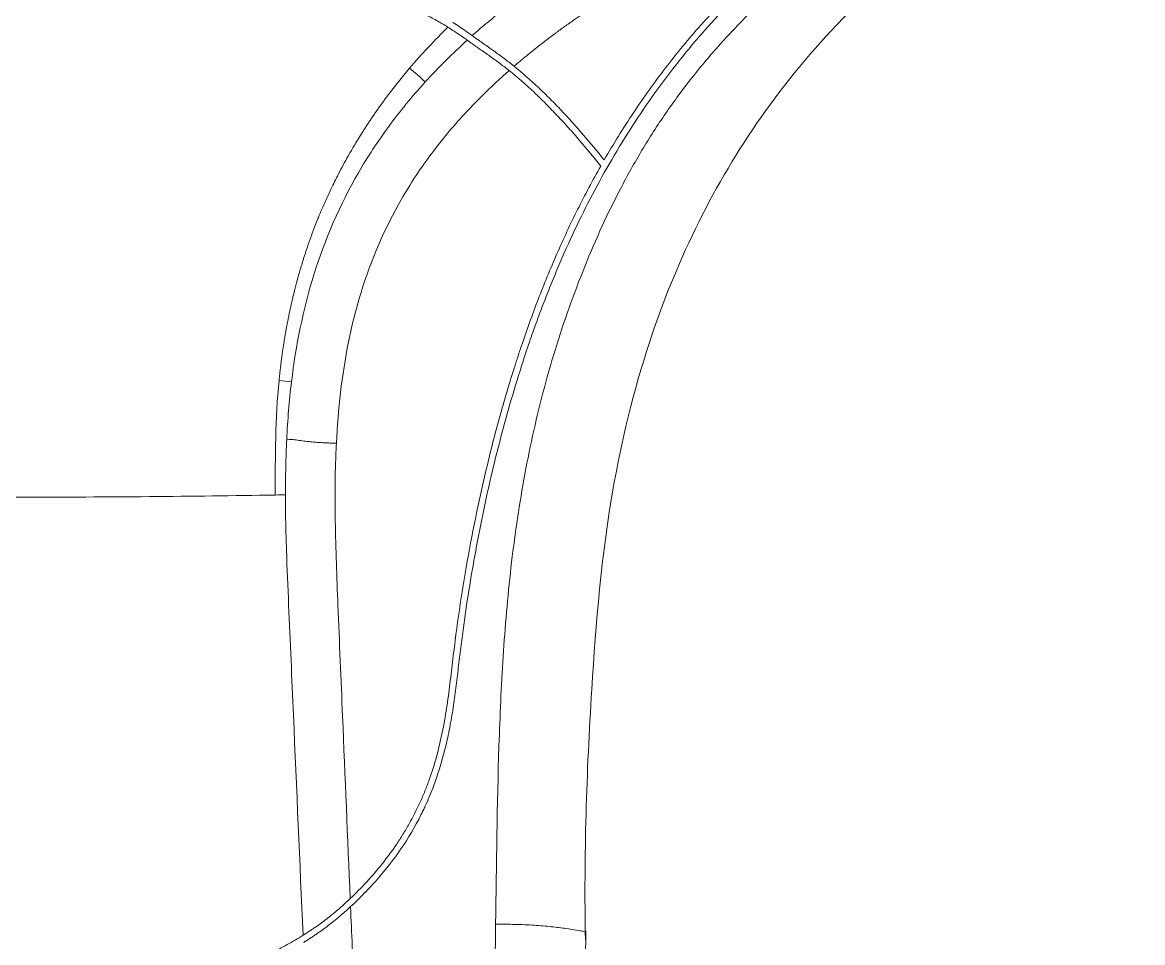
# Model space of a CAD drawing. Header units: millimetres. Extents: x -6909 to -4533, y -2578 to 782.
# Drawn here: x -5871.71 to -5837.13, y -706.42 to -678.02 of the extents above; entities that cross this region are included whole.
import ezdxf

# ---------------------------------------------------------------- set-up
doc = ezdxf.new("R2010")
doc.units = ezdxf.units.MM

msp = doc.modelspace()

# ---------------------------------------------------------------- linework, layer by layer
at = {"linetype": 'Continuous', "lineweight": 13}
for points, knots in [([(-5857.106, -705.856), (-5857.08, -704.018), (-5857.062, -702.181), (-5856.972, -699.428), (-5856.932, -698.51), (-5856.813, -696.678), (-5856.736, -695.763), (-5856.58, -694.397), (-5856.521, -693.942), (-5856.389, -693.035), (-5856.168, -691.678), (-5855.875, -690.336), (-5855.529, -689.01), (-5855.404, -688.57), (-5855.136, -687.698), (-5854.992, -687.264), (-5854.687, -686.405), (-5854.525, -685.979), (-5854.183, -685.135), (-5853.824, -684.299), (-5853.424, -683.483), (-5853.001, -682.679), (-5852.778, -682.283), (-5852.309, -681.506), (-5852.062, -681.125), (-5851.674, -680.566), (-5851.542, -680.382), (-5851.271, -680.018), (-5850.855, -679.479), (-5850.414, -678.96), (-5849.806, -678.286), (-5849.492, -677.958), (-5848.523, -677), (-5847.842, -676.397), (-5846.777, -675.543), (-5846.234, -675.128), (-5845.679, -674.731), (-5845.305, -674.471), (-5845.117, -674.343), (-5844.172, -673.711), (-5843.201, -673.117), (-5842.205, -672.556), (-5841.805, -672.334), (-5841.603, -672.225), (-5841.199, -672.007), (-5840.997, -671.9), (-5840.593, -671.688), (-5840.393, -671.585), (-5839.799, -671.28), (-5839.411, -671.086), (-5838.628, -670.697), (-5838.231, -670.503), (-5837.838, -670.309)], [0, 0, 0, 0, 0.125, 0.125, 0.1875, 0.1875, 0.25, 0.25, 0.28125, 0.28125, 0.3125, 0.375, 0.375, 0.40625, 0.40625, 0.4375, 0.4375, 0.46875, 0.46875, 0.5, 0.53125, 0.53125, 0.5625, 0.5625, 0.59375, 0.59375, 0.609375, 0.609375, 0.625, 0.65625, 0.65625, 0.6875, 0.6875, 0.75, 0.75, 0.78125, 0.796875, 0.796875, 0.8125, 0.8125, 0.875, 0.890625, 0.890625, 0.90625, 0.90625, 0.921875, 0.921875, 0.9375, 0.9375, 0.96875, 0.96875, 1, 1, 1, 1]), ([(-5844.185, -672.689), (-5844.253, -672.717), (-5844.388, -672.771), (-5844.588, -672.853), (-5844.786, -672.934), (-5844.98, -673.015), (-5845.171, -673.094), (-5845.36, -673.172), (-5845.545, -673.249), (-5845.727, -673.325), (-5845.907, -673.4), (-5846.083, -673.474), (-5846.256, -673.547), (-5846.425, -673.619), (-5846.592, -673.69), (-5846.754, -673.76), (-5846.914, -673.828), (-5847.069, -673.895), (-5847.222, -673.961), (-5847.37, -674.026), (-5847.515, -674.09), (-5847.657, -674.152), (-5847.796, -674.214), (-5847.931, -674.274), (-5848.063, -674.333), (-5848.192, -674.391), (-5848.318, -674.448), (-5848.441, -674.504), (-5848.561, -674.559), (-5848.678, -674.612), (-5848.792, -674.665), (-5848.903, -674.717), (-5849.011, -674.767), (-5849.117, -674.817), (-5849.219, -674.865), (-5849.319, -674.912), (-5849.415, -674.958), (-5849.509, -675.003), (-5849.6, -675.046), (-5849.688, -675.089), (-5849.773, -675.13), (-5849.855, -675.17), (-5849.934, -675.209), (-5850.01, -675.246), (-5850.083, -675.282), (-5850.154, -675.317), (-5850.221, -675.35), (-5850.286, -675.383), (-5850.348, -675.414), (-5850.406, -675.443), (-5850.462, -675.471), (-5850.515, -675.498), (-5850.566, -675.523), (-5850.613, -675.548), (-5850.793, -675.639), (-5851.105, -675.8), (-5851.548, -676.036), (-5851.988, -676.276), (-5852.425, -676.522), (-5852.859, -676.774), (-5853.289, -677.032), (-5853.581, -677.214), (-5853.74, -677.314), (-5853.767, -677.331), (-5853.795, -677.35), (-5853.826, -677.369), (-5853.859, -677.39), (-5853.893, -677.412), (-5853.93, -677.436), (-5853.968, -677.461), (-5854.008, -677.487), (-5854.05, -677.514), (-5854.094, -677.543), (-5854.14, -677.574), (-5854.188, -677.605), (-5854.238, -677.638), (-5854.29, -677.673), (-5854.343, -677.709), (-5854.399, -677.746), (-5854.456, -677.785), (-5854.515, -677.825), (-5854.576, -677.867), (-5854.638, -677.911), (-5854.703, -677.955), (-5854.769, -678.002), (-5854.837, -678.05), (-5854.906, -678.099), (-5854.978, -678.15), (-5855.051, -678.203), (-5855.126, -678.258), (-5855.202, -678.314), (-5855.28, -678.371), (-5855.36, -678.431), (-5855.442, -678.492), (-5855.525, -678.555), (-5855.609, -678.62), (-5855.695, -678.687), (-5855.783, -678.755), (-5855.872, -678.826), (-5855.963, -678.898), (-5856.055, -678.972), (-5856.148, -679.049), (-5856.243, -679.127), (-5856.339, -679.208), (-5856.437, -679.29), (-5856.502, -679.346), (-5856.535, -679.375)], [0, 0, 0, 0, 0.015596, 0.030966, 0.046111, 0.06103, 0.075724, 0.090193, 0.104437, 0.118455, 0.132246, 0.145802, 0.159117, 0.172185, 0.185, 0.19756, 0.209858, 0.221893, 0.233661, 0.245162, 0.256403, 0.267389, 0.278128, 0.288625, 0.298884, 0.30891, 0.318707, 0.328278, 0.337627, 0.346756, 0.355667, 0.364359, 0.372832, 0.381085, 0.389117, 0.396927, 0.404515, 0.411879, 0.41902, 0.425937, 0.43263, 0.439098, 0.445341, 0.451358, 0.457151, 0.462718, 0.468059, 0.473175, 0.478066, 0.482731, 0.48717, 0.491385, 0.495374, 0.499137, 0.502676, 0.538254, 0.573817, 0.60937, 0.644918, 0.680469, 0.716028, 0.751596, 0.753674, 0.755918, 0.758327, 0.760903, 0.763645, 0.766552, 0.769626, 0.772865, 0.776271, 0.779842, 0.783579, 0.787482, 0.791551, 0.795786, 0.800187, 0.804754, 0.809486, 0.814385, 0.819449, 0.824679, 0.830075, 0.835637, 0.841365, 0.847258, 0.853318, 0.859543, 0.865934, 0.872491, 0.879214, 0.886103, 0.893157, 0.900378, 0.907764, 0.915317, 0.923036, 0.93092, 0.938972, 0.947189, 0.955574, 0.964125, 0.972842, 0.981727, 0.99078, 1, 1, 1, 1]), ([(-5859.278, -679.858), (-5859.071, -679.631), (-5858.86, -679.41), (-5858.429, -678.982), (-5858.208, -678.773), (-5857.984, -678.569)], [0, 0, 0, 0, 0.5, 0.5, 1, 1, 1, 1]), ([(-5863.792, -689.074), (-5863.789, -689.049), (-5863.784, -688.998), (-5863.776, -688.923), (-5863.768, -688.847), (-5863.759, -688.772), (-5863.75, -688.696), (-5863.741, -688.621), (-5863.732, -688.546), (-5863.722, -688.47), (-5863.712, -688.395), (-5863.702, -688.32), (-5863.692, -688.245), (-5863.681, -688.17), (-5863.67, -688.094), (-5863.658, -688.019), (-5863.647, -687.944), (-5863.635, -687.869), (-5863.623, -687.794), (-5863.61, -687.72), (-5863.598, -687.645), (-5863.585, -687.57), (-5863.571, -687.495), (-5863.558, -687.421), (-5863.544, -687.346), (-5863.53, -687.272), (-5863.515, -687.197), (-5863.5, -687.123), (-5863.485, -687.048), (-5863.47, -686.974), (-5863.454, -686.9), (-5863.438, -686.826), (-5863.421, -686.752), (-5863.405, -686.678), (-5863.388, -686.604), (-5863.37, -686.53), (-5863.35, -686.444), (-5863.325, -686.346), (-5863.298, -686.235), (-5863.269, -686.125), (-5863.24, -686.015), (-5863.21, -685.905), (-5863.179, -685.795), (-5863.148, -685.686), (-5863.116, -685.577), (-5863.083, -685.468), (-5863.049, -685.359), (-5863.015, -685.25), (-5862.98, -685.142), (-5862.944, -685.034), (-5862.908, -684.926), (-5862.871, -684.819), (-5862.833, -684.712), (-5862.794, -684.604), (-5862.755, -684.498), (-5862.715, -684.391), (-5862.674, -684.285), (-5862.633, -684.179), (-5862.597, -684.089), (-5862.552, -683.979), (-5862.484, -683.817), (-5862.369, -683.552), (-5862.202, -683.188), (-5861.976, -682.728), (-5861.681, -682.176), (-5861.428, -681.747), (-5861.251, -681.463), (-5861.18, -681.351), (-5861.108, -681.239), (-5861.035, -681.128), (-5860.962, -681.018), (-5860.887, -680.908), (-5860.812, -680.798), (-5860.736, -680.69), (-5860.659, -680.581), (-5860.581, -680.474), (-5860.503, -680.367), (-5860.424, -680.26), (-5860.343, -680.154), (-5860.262, -680.049), (-5860.181, -679.945), (-5860.098, -679.841), (-5860.015, -679.737), (-5859.931, -679.635), (-5859.846, -679.533), (-5859.788, -679.465), (-5859.76, -679.431)], [0, 0, 0, 0, 0.007151, 0.014302, 0.021453, 0.028604, 0.035756, 0.042907, 0.050058, 0.057209, 0.06436, 0.071511, 0.078661, 0.085811, 0.092961, 0.100111, 0.10726, 0.114409, 0.121557, 0.128705, 0.135852, 0.142999, 0.150145, 0.157291, 0.164436, 0.171581, 0.178725, 0.185868, 0.193011, 0.200153, 0.207295, 0.214436, 0.221577, 0.228716, 0.235856, 0.242995, 0.250133, 0.260862, 0.271589, 0.282315, 0.293038, 0.303761, 0.314482, 0.325202, 0.33592, 0.346639, 0.357356, 0.368072, 0.378788, 0.389503, 0.400218, 0.410932, 0.421645, 0.432357, 0.443069, 0.453781, 0.464491, 0.475201, 0.485911, 0.491944, 0.508542, 0.535706, 0.573436, 0.62173, 0.680582, 0.749985, 0.762485, 0.774985, 0.787485, 0.799984, 0.812484, 0.824984, 0.837484, 0.849984, 0.862484, 0.874985, 0.887485, 0.899985, 0.912486, 0.924987, 0.937488, 0.94999, 0.962492, 0.974994, 0.987497, 1, 1, 1, 1]), ([(-5856.688, -679.508), (-5856.798, -679.604), (-5857.306, -680.06), (-5858.172, -680.925), (-5859.167, -682.136), (-5860.324, -683.898), (-5861.368, -686.325), (-5861.872, -688.915), (-5861.996, -690.487), (-5862.023, -691.011)], [0, 0, 0, 0, 0.032907, 0.153794, 0.27468, 0.395567, 0.63734, 0.879113, 1, 1, 1, 1]), ([(-5863.408, -689.115), (-5863.272, -687.997), (-5862.827, -685.758), (-5861.686, -683.129), (-5860.43, -681.212), (-5859.685, -680.306), (-5859.29, -679.872), (-5859.278, -679.858)], [0, 0, 0, 0, 0.327643, 0.661074, 0.82779, 0.994505, 1, 1, 1, 1]), ([(-5863.555, -690.887), (-5863.529, -690.888), (-5863.475, -690.891), (-5863.395, -690.896), (-5863.31, -690.904), (-5863.221, -690.915), (-5863.126, -690.928), (-5863.028, -690.941), (-5862.923, -690.955), (-5862.802, -690.968), (-5862.658, -690.981), (-5862.493, -690.992), (-5862.333, -691), (-5862.204, -691.005), (-5862.106, -691.009), (-5862.05, -691.011), (-5862.023, -691.011)], [0, 0, 0, 0, 0.07749, 0.159939, 0.241704, 0.330305, 0.41389, 0.492523, 0.563207, 0.635195, 0.718331, 0.802037, 0.877413, 0.932041, 0.96593, 1, 1, 1, 1]), ([(-5862.023, -691.011), (-5862.036, -691.274), (-5862.055, -691.802), (-5862.065, -692.578), (-5862.054, -694.008), (-5861.985, -695.714), (-5861.903, -697.723), (-5861.778, -700.739), (-5861.674, -703.187), (-5861.594, -705.064)], [0, 0, 0, 0, 0.0583, 0.116599, 0.174899, 0.358982, 0.480173, 0.601365, 1, 1, 1, 1]), ([(-5863.051, -706.198), (-5863.149, -703.933), (-5863.248, -701.668), (-5863.372, -698.836), (-5863.396, -698.269), (-5863.446, -697.137), (-5863.471, -696.572), (-5863.52, -695.438), (-5863.557, -694.586), (-5863.58, -693.739), (-5863.591, -693.176), (-5863.594, -692.895), (-5863.594, -692.605)], [0, 0, 0, 0, 0.5, 0.5, 0.625, 0.625, 0.75, 0.75, 0.875, 0.9375, 0.9375, 1, 1, 1, 1]), ([(-5861.584, -705.316), (-5861.549, -706.128), (-5861.514, -706.94), (-5861.444, -708.565), (-5861.339, -711.002), (-5861.163, -715.064), (-5861.022, -718.313), (-5860.881, -721.562), (-5860.527, -729.685), (-5860.173, -737.809), (-5859.322, -757.304), (-5858.753, -770.302), (-5858.187, -783.299)], [0, 0, 0, 0, 0.03125, 0.03125, 0.0625, 0.125, 0.1875, 0.1875, 0.25, 0.5, 0.5, 1, 1, 1, 1]), ([(-5858.187, -783.299), (-5858.091, -776.855), (-5857.999, -770.412), (-5857.863, -760.746), (-5857.818, -757.524), (-5857.729, -751.08), (-5857.685, -747.859), (-5857.598, -741.417), (-5857.554, -738.196), (-5857.466, -731.752), (-5857.422, -728.528), (-5857.334, -722.084), (-5857.289, -718.864), (-5857.239, -715.247), (-5857.233, -714.845), (-5857.222, -714.042), (-5857.211, -713.238), (-5857.199, -712.429), (-5857.191, -711.819), (-5857.188, -711.615), (-5857.182, -711.206), (-5857.173, -710.591), (-5857.161, -709.766), (-5857.153, -709.147), (-5857.147, -708.735), (-5857.144, -708.529), (-5857.129, -707.5), (-5857.118, -706.679), (-5857.106, -705.856)], [0, 0, 0, 0, 0.25, 0.25, 0.375, 0.375, 0.5, 0.5, 0.625, 0.625, 0.75, 0.75, 0.875, 0.875, 0.890625, 0.890625, 0.90625, 0.921875, 0.921875, 0.929688, 0.929688, 0.9375, 0.953125, 0.960938, 0.960938, 0.96875, 0.96875, 1, 1, 1, 1]), ([(-5857.106, -705.856), (-5856.905, -705.857), (-5856.703, -705.858), (-5856.305, -705.868), (-5856.109, -705.876), (-5855.733, -705.9), (-5855.374, -705.932), (-5854.923, -705.991), (-5854.589, -706.045), (-5854.387, -706.08), (-5854.31, -706.085), (-5854.316, -706.072), (-5854.32, -706.065)], [0, 0, 0, 0, 0.125, 0.125, 0.25, 0.25, 0.375, 0.5, 0.625, 0.75, 0.875, 1, 1, 1, 1])]:
    msp.add_open_spline(points, degree=3, knots=knots, dxfattribs=at)
at = {"linetype": 'Continuous', "lineweight": 18}
for points, knots in [([(-5837.134, -671.302), (-5839.134, -672.298), (-5842.445, -674.353), (-5846.435, -677.749), (-5849.085, -681.027), (-5851.017, -684.342), (-5852.543, -688.146), (-5853.704, -692.911), (-5854.229, -699.106), (-5854.383, -703.745), (-5854.334, -706.334)], [0, 0, 0, 0, 0.157088, 0.280309, 0.376596, 0.467966, 0.558882, 0.670614, 0.817543, 1, 1, 1, 1]), ([(-5861.584, -705.315), (-5861.439, -705.181), (-5861.297, -705.044), (-5861.021, -704.763), (-5860.886, -704.618), (-5860.495, -704.173), (-5860.252, -703.861), (-5859.802, -703.2), (-5859.596, -702.852), (-5859.388, -702.439), (-5859.365, -702.392), (-5859.321, -702.3), (-5859.255, -702.16), (-5859.11, -701.831), (-5859.001, -701.545), (-5858.8, -700.965), (-5858.691, -700.57), (-5858.557, -699.968), (-5858.517, -699.765), (-5858.463, -699.459), (-5858.446, -699.357), (-5858.414, -699.152), (-5858.399, -699.05), (-5858.356, -698.741), (-5858.329, -698.535), (-5858.292, -698.226), (-5858.279, -698.123), (-5858.255, -697.916), (-5858.243, -697.813), (-5858.219, -697.607), (-5858.206, -697.503), (-5858.18, -697.297), (-5858.167, -697.194), (-5858.127, -696.886), (-5858.099, -696.68), (-5858.012, -696.064), (-5857.949, -695.655), (-5857.814, -694.838), (-5857.742, -694.431), (-5857.587, -693.619), (-5857.505, -693.214), (-5857.331, -692.407), (-5857.239, -692.005), (-5857.044, -691.203), (-5856.941, -690.804), (-5856.724, -690.007), (-5856.61, -689.611), (-5856.37, -688.82), (-5856.244, -688.426), (-5856.045, -687.838), (-5855.977, -687.642), (-5855.837, -687.252), (-5855.766, -687.057), (-5855.619, -686.668), (-5855.544, -686.474), (-5855.39, -686.089), (-5855.312, -685.897), (-5855.072, -685.324), (-5854.905, -684.947), (-5854.384, -683.828), (-5854.008, -683.1), (-5853.192, -681.683), (-5852.753, -680.993), (-5852.042, -679.989), (-5851.797, -679.66), (-5851.415, -679.174), (-5851.285, -679.013), (-5851.088, -678.773), (-5851.021, -678.694), (-5850.887, -678.536), (-5850.82, -678.458), (-5850.48, -678.067), (-5850.201, -677.762), (-5849.628, -677.167), (-5849.335, -676.877), (-5848.733, -676.31), (-5848.425, -676.034), (-5848.032, -675.697), (-5847.953, -675.63), (-5847.794, -675.496), (-5847.714, -675.43), (-5847.474, -675.233), (-5847.312, -675.103), (-5846.823, -674.72), (-5846.492, -674.472), (-5845.82, -673.988), (-5845.48, -673.753), (-5844.445, -673.067), (-5843.737, -672.633), (-5843.017, -672.218)], [0, 0, 0, 0, 0.015625, 0.015625, 0.03125, 0.03125, 0.0625, 0.0625, 0.09375, 0.09375, 0.097656, 0.097656, 0.101563, 0.109375, 0.125, 0.125, 0.15625, 0.15625, 0.171875, 0.171875, 0.179688, 0.179688, 0.1875, 0.1875, 0.203125, 0.203125, 0.210938, 0.210938, 0.21875, 0.21875, 0.226563, 0.226563, 0.234375, 0.234375, 0.25, 0.25, 0.28125, 0.28125, 0.3125, 0.3125, 0.34375, 0.34375, 0.375, 0.375, 0.40625, 0.40625, 0.4375, 0.4375, 0.46875, 0.46875, 0.484375, 0.484375, 0.5, 0.5, 0.515625, 0.515625, 0.53125, 0.53125, 0.5625, 0.5625, 0.625, 0.625, 0.6875, 0.6875, 0.71875, 0.71875, 0.734375, 0.734375, 0.742187, 0.742187, 0.75, 0.75, 0.78125, 0.78125, 0.8125, 0.8125, 0.84375, 0.84375, 0.851563, 0.851563, 0.859375, 0.859375, 0.875, 0.875, 0.90625, 0.90625, 0.9375, 0.9375, 1, 1, 1, 1]), ([(-5853.753, -682.266), (-5853.468, -681.771), (-5853.167, -681.286), (-5852.537, -680.338), (-5852.206, -679.875), (-5851.685, -679.198), (-5851.508, -678.975), (-5851.144, -678.534), (-5850.959, -678.318), (-5850.392, -677.678), (-5850.001, -677.266), (-5849.191, -676.466), (-5848.772, -676.08), (-5848.233, -675.613), (-5848.124, -675.52), (-5847.905, -675.336), (-5847.795, -675.245), (-5847.463, -674.975), (-5847.239, -674.798), (-5846.559, -674.278), (-5846.096, -673.944), (-5845.153, -673.3), (-5844.673, -672.99), (-5844.185, -672.689)], [0, 0, 0, 0, 0.125, 0.125, 0.25, 0.25, 0.3125, 0.3125, 0.375, 0.375, 0.5, 0.5, 0.625, 0.625, 0.65625, 0.65625, 0.6875, 0.6875, 0.75, 0.75, 0.875, 0.875, 1, 1, 1, 1]), ([(-5884.851, -678.169), (-5884.618, -678.023), (-5884.379, -677.888), (-5884.012, -677.705), (-5883.888, -677.648), (-5883.638, -677.539), (-5883.511, -677.488), (-5883.126, -677.343), (-5882.863, -677.259), (-5882.33, -677.108), (-5882.058, -677.042), (-5881.715, -676.968), (-5881.646, -676.954), (-5881.509, -676.926), (-5881.44, -676.913), (-5881.233, -676.873), (-5881.095, -676.849), (-5880.68, -676.78), (-5880.403, -676.739), (-5879.848, -676.668), (-5879.57, -676.636), (-5879.013, -676.581), (-5878.734, -676.557), (-5877.896, -676.494), (-5877.336, -676.465), (-5876.495, -676.433), (-5876.214, -676.425), (-5875.653, -676.411), (-5875.372, -676.406), (-5874.809, -676.397), (-5874.528, -676.394), (-5873.966, -676.39), (-5873.685, -676.389), (-5872.841, -676.387), (-5872.279, -676.388), (-5871.155, -676.39), (-5870.592, -676.392), (-5869.468, -676.399), (-5868.906, -676.405), (-5868.063, -676.421), (-5867.782, -676.427), (-5867.22, -676.443), (-5866.938, -676.452), (-5866.096, -676.485), (-5865.535, -676.515), (-5864.696, -676.577), (-5864.416, -676.601), (-5863.859, -676.655), (-5863.58, -676.686), (-5863.024, -676.756), (-5862.747, -676.795), (-5862.332, -676.863), (-5862.194, -676.886), (-5861.918, -676.937), (-5861.78, -676.964), (-5861.368, -677.051), (-5861.097, -677.116), (-5860.563, -677.264), (-5860.301, -677.348), (-5859.916, -677.491), (-5859.79, -677.542), (-5859.539, -677.65), (-5859.415, -677.707), (-5859.171, -677.829), (-5859.05, -677.892), (-5858.812, -678.026), (-5858.694, -678.096), (-5858.577, -678.169)], [0, 0, 0, 0, 0.03125, 0.03125, 0.046875, 0.046875, 0.0625, 0.0625, 0.09375, 0.09375, 0.125, 0.125, 0.132813, 0.132813, 0.140625, 0.140625, 0.15625, 0.15625, 0.1875, 0.1875, 0.21875, 0.21875, 0.25, 0.25, 0.3125, 0.3125, 0.34375, 0.34375, 0.375, 0.375, 0.40625, 0.40625, 0.4375, 0.4375, 0.5, 0.5, 0.5625, 0.5625, 0.625, 0.625, 0.65625, 0.65625, 0.6875, 0.6875, 0.75, 0.75, 0.78125, 0.78125, 0.8125, 0.8125, 0.84375, 0.84375, 0.859375, 0.859375, 0.875, 0.875, 0.90625, 0.90625, 0.9375, 0.9375, 0.953125, 0.953125, 0.96875, 0.96875, 0.984375, 0.984375, 1, 1, 1, 1]), ([(-5857.827, -678.429), (-5857.895, -678.38), (-5857.963, -678.332), (-5858.161, -678.194), (-5858.291, -678.106), (-5858.423, -678.021)], [0, 0, 0, 0, 0.342217, 0.342217, 1, 1, 1, 1]), ([(-5857.983, -678.569), (-5858.082, -678.499), (-5858.18, -678.431), (-5858.378, -678.298), (-5858.477, -678.232), (-5858.577, -678.169)], [0, 0, 0, 0, 0.499032, 0.499032, 1, 1, 1, 1]), ([(-5856.535, -679.375), (-5856.637, -679.292), (-5856.74, -679.212), (-5856.898, -679.094), (-5856.95, -679.055), (-5857.057, -678.977), (-5857.111, -678.938), (-5857.219, -678.862), (-5857.273, -678.823), (-5857.383, -678.747), (-5857.438, -678.708), (-5857.521, -678.649), (-5857.549, -678.63), (-5857.604, -678.59), (-5857.632, -678.569), (-5857.688, -678.529), (-5857.716, -678.509), (-5857.772, -678.469), (-5857.799, -678.449), (-5857.827, -678.429)], [0, 0, 0, 0, 0.25, 0.25, 0.375, 0.375, 0.5, 0.5, 0.625, 0.625, 0.75, 0.75, 0.8125, 0.8125, 0.875, 0.875, 0.9375, 0.9375, 1, 1, 1, 1]), ([(-5856.688, -679.508), (-5856.791, -679.426), (-5856.894, -679.346), (-5857.052, -679.228), (-5857.105, -679.189), (-5857.212, -679.112), (-5857.266, -679.074), (-5857.375, -678.997), (-5857.429, -678.959), (-5857.512, -678.902), (-5857.54, -678.883), (-5857.596, -678.844), (-5857.624, -678.824), (-5857.679, -678.785), (-5857.707, -678.765), (-5857.763, -678.726), (-5857.79, -678.706), (-5857.845, -678.667), (-5857.873, -678.647), (-5857.928, -678.608), (-5857.956, -678.588), (-5857.983, -678.569)], [0, 0, 0, 0, 0.25, 0.25, 0.375, 0.375, 0.5, 0.5, 0.625, 0.625, 0.6875, 0.6875, 0.75, 0.75, 0.8125, 0.8125, 0.875, 0.875, 0.9375, 0.9375, 1, 1, 1, 1]), ([(-5853.86, -682.453), (-5854.075, -682.185), (-5854.293, -681.921), (-5854.627, -681.532), (-5854.74, -681.404), (-5854.968, -681.15), (-5855.083, -681.024), (-5855.317, -680.776), (-5855.435, -680.654), (-5855.676, -680.412), (-5855.797, -680.294), (-5856.168, -679.944), (-5856.423, -679.72), (-5856.688, -679.508)], [0, 0, 0, 0, 0.25, 0.25, 0.375, 0.375, 0.5, 0.5, 0.625, 0.625, 0.75, 0.75, 1, 1, 1, 1]), ([(-5853.753, -682.266), (-5853.964, -682.003), (-5854.179, -681.744), (-5854.508, -681.363), (-5854.619, -681.237), (-5854.844, -680.987), (-5854.957, -680.864), (-5855.187, -680.621), (-5855.304, -680.5), (-5855.54, -680.264), (-5855.66, -680.147), (-5856.025, -679.804), (-5856.275, -679.584), (-5856.535, -679.375)], [0, 0, 0, 0, 0.25, 0.25, 0.375, 0.375, 0.5, 0.5, 0.625, 0.625, 0.75, 0.75, 1, 1, 1, 1]), ([(-5861.594, -705.064), (-5861.418, -704.897), (-5861.247, -704.724), (-5860.917, -704.366), (-5860.758, -704.181), (-5860.453, -703.797), (-5860.307, -703.599), (-5860.099, -703.291), (-5860.031, -703.187), (-5859.933, -703.027), (-5859.901, -702.973), (-5859.837, -702.865), (-5859.806, -702.811), (-5859.652, -702.537), (-5859.54, -702.315), (-5859.384, -701.974), (-5859.335, -701.86), (-5859.241, -701.629), (-5859.197, -701.513), (-5858.986, -700.925), (-5858.856, -700.439), (-5858.728, -699.816), (-5858.704, -699.691), (-5858.66, -699.44), (-5858.639, -699.315), (-5858.581, -698.937), (-5858.548, -698.685), (-5858.485, -698.179), (-5858.455, -697.926), (-5858.41, -697.546), (-5858.394, -697.42), (-5858.363, -697.167), (-5858.347, -697.041), (-5858.264, -696.41), (-5858.189, -695.907), (-5858.026, -694.903), (-5857.938, -694.403), (-5857.651, -692.908), (-5857.431, -691.917), (-5857.05, -690.442), (-5856.914, -689.952), (-5856.698, -689.22), (-5856.623, -688.977), (-5856.508, -688.612), (-5856.469, -688.491), (-5856.39, -688.249), (-5856.35, -688.128), (-5856.228, -687.766), (-5856.144, -687.525), (-5855.972, -687.047), (-5855.883, -686.809), (-5855.61, -686.099), (-5855.418, -685.631), (-5855.013, -684.704), (-5854.799, -684.246), (-5854.348, -683.341), (-5854.11, -682.894), (-5853.86, -682.453)], [0, 0, 0, 0, 0.03125, 0.03125, 0.0625, 0.0625, 0.09375, 0.09375, 0.109375, 0.109375, 0.117187, 0.117187, 0.125, 0.125, 0.15625, 0.15625, 0.171875, 0.171875, 0.1875, 0.1875, 0.25, 0.25, 0.265625, 0.265625, 0.28125, 0.28125, 0.3125, 0.3125, 0.34375, 0.34375, 0.359375, 0.359375, 0.375, 0.375, 0.4375, 0.4375, 0.5, 0.5, 0.625, 0.625, 0.6875, 0.6875, 0.71875, 0.71875, 0.734375, 0.734375, 0.75, 0.75, 0.78125, 0.78125, 0.8125, 0.8125, 0.875, 0.875, 0.9375, 0.9375, 1, 1, 1, 1]), ([(-5863.594, -692.605), (-5863.594, -692.324), (-5863.591, -692.033), (-5863.579, -691.458), (-5863.569, -691.174), (-5863.555, -690.887)], [0, 0, 0, 0, 0.5, 0.5, 1, 1, 1, 1]), ([(-5879.517, -692.609), (-5878.232, -692.631), (-5876.936, -692.647), (-5874.331, -692.669), (-5871.714, -692.679), (-5869.098, -692.669), (-5866.493, -692.647), (-5865.197, -692.631), (-5863.912, -692.609)], [0, 0, 0, 0, 0.25, 0.25, 0.5, 0.75, 0.75, 1, 1, 1, 1]), ([(-5863.051, -706.198), (-5863.018, -706.177), (-5862.985, -706.156), (-5862.918, -706.114), (-5862.885, -706.092), (-5862.819, -706.049), (-5862.787, -706.028), (-5862.721, -705.984), (-5862.689, -705.962), (-5862.624, -705.917), (-5862.592, -705.895), (-5862.529, -705.849), (-5862.498, -705.827), (-5862.404, -705.757), (-5862.343, -705.71), (-5862.222, -705.616), (-5862.163, -705.567), (-5862.046, -705.47), (-5861.988, -705.421), (-5861.816, -705.271), (-5861.704, -705.169), (-5861.594, -705.064)], [0, 0, 0, 0, 0.0625, 0.0625, 0.125, 0.125, 0.1875, 0.1875, 0.25, 0.25, 0.3125, 0.3125, 0.375, 0.375, 0.5, 0.5, 0.625, 0.625, 0.75, 0.75, 1, 1, 1, 1]), ([(-5863.042, -706.424), (-5863.009, -706.404), (-5862.976, -706.383), (-5862.91, -706.341), (-5862.877, -706.32), (-5862.812, -706.278), (-5862.779, -706.257), (-5862.714, -706.214), (-5862.682, -706.193), (-5862.585, -706.127), (-5862.522, -706.083), (-5862.398, -705.992), (-5862.336, -705.946), (-5862.216, -705.853), (-5862.156, -705.806), (-5862.039, -705.711), (-5861.981, -705.663), (-5861.808, -705.517), (-5861.696, -705.417), (-5861.584, -705.315)], [0, 0, 0, 0, 0.0625, 0.0625, 0.125, 0.125, 0.1875, 0.1875, 0.25, 0.25, 0.375, 0.375, 0.5, 0.5, 0.625, 0.625, 0.75, 0.75, 1, 1, 1, 1]), ([(-5854.32, -706.065), (-5854.336, -707.006), (-5854.366, -708.894), (-5854.41, -711.7), (-5854.543, -720.22), (-5854.713, -731.51), (-5854.925, -745.621), (-5855.094, -756.923), (-5855.262, -768.225), (-5855.43, -779.528), (-5855.569, -788.948), (-5855.667, -795.541), (-5855.716, -798.838), (-5855.74, -800.486), (-5855.752, -801.31), (-5855.758, -801.722), (-5855.762, -801.958), (-5855.764, -802.076), (-5855.764, -802.134)], [0, 0, 0, 0, 0.030018, 0.060037, 0.090055, 0.295018, 0.412508, 0.529999, 0.647489, 0.764999, 0.8825, 0.94125, 0.970625, 0.985312, 0.992656, 0.996328, 0.998164, 1, 1, 1, 1]), ([(-5880.378, -706.197), (-5880.058, -706.398), (-5879.731, -706.584), (-5879.064, -706.925), (-5878.724, -707.082), (-5878.033, -707.368), (-5877.681, -707.498), (-5876.965, -707.734), (-5876.602, -707.839), (-5876.141, -707.956), (-5876.048, -707.979), (-5875.862, -708.022), (-5875.584, -708.085), (-5875.304, -708.142), (-5874.744, -708.245), (-5873.995, -708.36), (-5873.239, -708.428), (-5872.481, -708.474), (-5872.1, -708.485), (-5871.622, -708.485), (-5871.526, -708.485), (-5871.335, -708.482), (-5871.239, -708.48), (-5870.952, -708.471), (-5870.761, -708.462), (-5870.191, -708.428), (-5869.813, -708.394), (-5869.063, -708.303), (-5868.69, -708.246), (-5867.949, -708.11), (-5867.581, -708.03), (-5866.85, -707.846), (-5866.488, -707.741), (-5866.038, -707.594), (-5865.948, -707.563), (-5865.768, -707.501), (-5865.679, -707.469), (-5865.412, -707.37), (-5865.235, -707.301), (-5864.711, -707.085), (-5864.369, -706.927), (-5863.866, -706.67), (-5863.7, -706.581), (-5863.373, -706.395), (-5863.211, -706.299), (-5863.051, -706.198)], [0, 0, 0, 0, 0.0625, 0.0625, 0.125, 0.125, 0.1875, 0.1875, 0.25, 0.25, 0.265625, 0.265625, 0.28125, 0.3125, 0.3125, 0.375, 0.4375, 0.4375, 0.5, 0.5, 0.515625, 0.515625, 0.53125, 0.53125, 0.5625, 0.5625, 0.625, 0.625, 0.6875, 0.6875, 0.75, 0.75, 0.8125, 0.8125, 0.828125, 0.828125, 0.84375, 0.84375, 0.875, 0.875, 0.9375, 0.9375, 0.96875, 0.96875, 1, 1, 1, 1])]:
    msp.add_open_spline(points, degree=3, knots=knots, dxfattribs=at)
at = {"linetype": 'Continuous', "lineweight": 13}
for points in [[(-5857.828, -678.429), (-5857.5, -678.138), (-5857.164, -677.858), (-5856.819, -677.586)], [(-5859.76, -679.431), (-5859.386, -678.992), (-5858.99, -678.572), (-5858.577, -678.169)], [(-5863.912, -692.609), (-5863.908, -691.43), (-5863.911, -690.248), (-5863.792, -689.074)], [(-5863.555, -690.887), (-5863.527, -690.295), (-5863.479, -689.704), (-5863.408, -689.115)]]:
    msp.add_open_spline(points, degree=3, dxfattribs=at)
at = {"linetype": 'Continuous', "lineweight": 18}
for points in [[(-5859.76, -679.431), (-5859.6, -679.571), (-5859.439, -679.711), (-5859.278, -679.858)], [(-5863.792, -689.074), (-5863.666, -689.085), (-5863.541, -689.096), (-5863.408, -689.115)], [(-5863.593, -692.605), (-5863.704, -692.607), (-5863.808, -692.608), (-5863.912, -692.609)]]:
    msp.add_open_spline(points, degree=3, dxfattribs=at)

doc.saveas('drawing.dxf')
